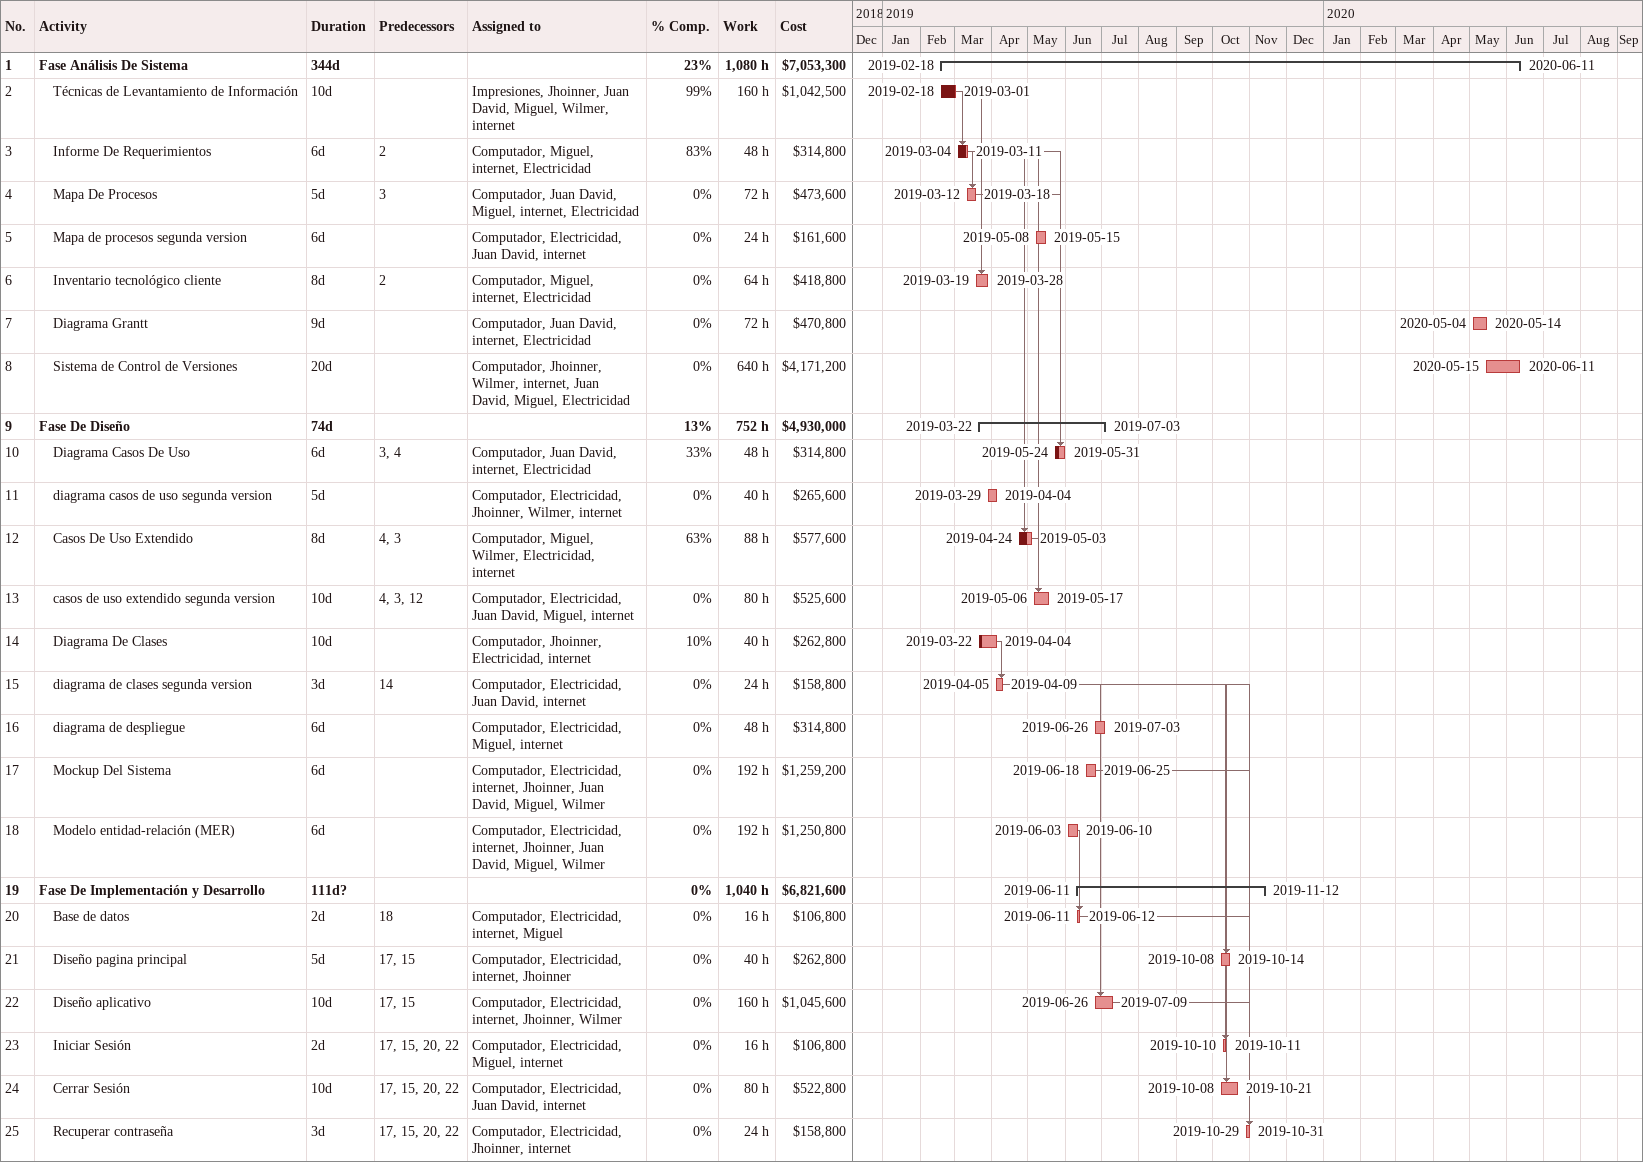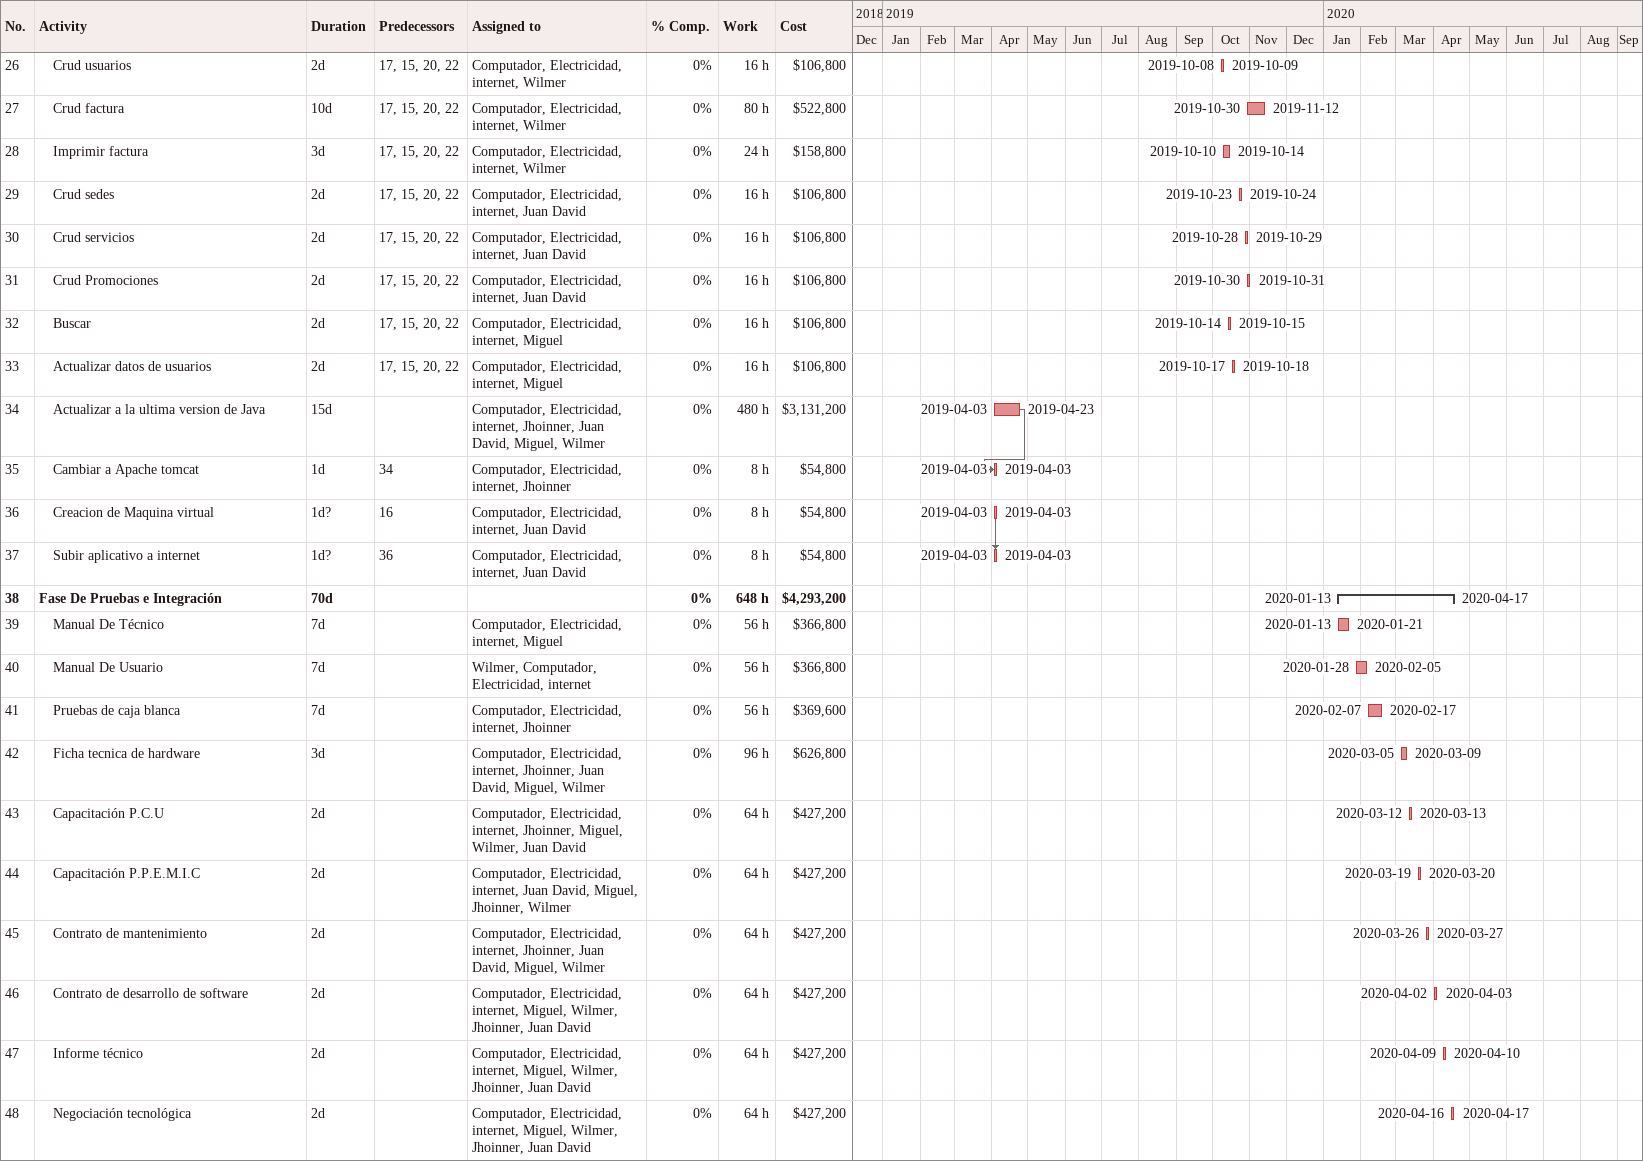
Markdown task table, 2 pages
| ID | Level | Task | Duration | Start | Finish | Predecessors | Resources | % complete | Work (h) | Cost ($) |
|---|---|---|---|---|---|---|---|---|---|---|
| 1 | 1 | **Fase Análisis De Sistema** | 344d | 2019-02-18 | 2020-06-11 |  |  | 23 | 1080 | 7053300 |
| 2 | 2 | Técnicas de Levantamiento de Información | 10d | 2019-02-18 | 2019-03-01 |  | Impresiones, Jhoinner, Juan David, Miguel, Wilmer, internet | 99 | 160 | 1042500 |
| 3 | 2 | Informe De Requerimientos | 6d | 2019-03-04 | 2019-03-11 | 2 | Computador, Miguel, internet, Electricidad | 83 | 48 | 314800 |
| 4 | 2 | Mapa De Procesos | 5d | 2019-03-12 | 2019-03-18 | 3 | Computador, Juan David, Miguel, internet, Electricidad | 0 | 72 | 473600 |
| 5 | 2 | Mapa de procesos segunda version | 6d | 2019-05-08 | 2019-05-15 |  | Computador, Electricidad, Juan David, internet | 0 | 24 | 161600 |
| 6 | 2 | Inventario tecnológico cliente | 8d | 2019-03-19 | 2019-03-28 | 2 | Computador, Miguel, internet, Electricidad | 0 | 64 | 418800 |
| 7 | 2 | Diagrama Grantt | 9d | 2020-05-04 | 2020-05-14 |  | Computador, Juan David, internet, Electricidad | 0 | 72 | 470800 |
| 8 | 2 | Sistema de Control de Versiones | 20d | 2020-05-15 | 2020-06-11 |  | Computador, Jhoinner, Wilmer, internet, Juan David, Miguel, Electricidad | 0 | 640 | 4171200 |
| 9 | 1 | **Fase De Diseño** | 74d | 2019-03-22 | 2019-07-03 |  |  | 13 | 752 | 4930000 |
| 10 | 2 | Diagrama Casos De Uso | 6d | 2019-05-24 | 2019-05-31 | 3, 4 | Computador, Juan David, internet, Electricidad | 33 | 48 | 314800 |
| 11 | 2 | diagrama casos de uso segunda version | 5d | 2019-03-29 | 2019-04-04 |  | Computador, Electricidad, Jhoinner, Wilmer, internet | 0 | 40 | 265600 |
| 12 | 2 | Casos De Uso Extendido | 8d | 2019-04-24 | 2019-05-03 | 4, 3 | Computador, Miguel, Wilmer, Electricidad, internet | 63 | 88 | 577600 |
| 13 | 2 | casos de uso extendido segunda version | 10d | 2019-05-06 | 2019-05-17 | 4, 3, 12 | Computador, Electricidad, Juan David, Miguel, internet | 0 | 80 | 525600 |
| 14 | 2 | Diagrama De Clases | 10d | 2019-03-22 | 2019-04-04 |  | Computador, Jhoinner, Electricidad, internet | 10 | 40 | 262800 |
| 15 | 2 | diagrama de clases segunda version | 3d | 2019-04-05 | 2019-04-09 | 14 | Computador, Electricidad, Juan David, internet | 0 | 24 | 158800 |
| 16 | 2 | diagrama de despliegue | 6d | 2019-06-26 | 2019-07-03 |  | Computador, Electricidad, Miguel, internet | 0 | 48 | 314800 |
| 17 | 2 | Mockup Del Sistema | 6d | 2019-06-18 | 2019-06-25 |  | Computador, Electricidad, internet, Jhoinner, Juan David, Miguel, Wilmer | 0 | 192 | 1259200 |
| 18 | 2 | Modelo entidad-relación (MER) | 6d | 2019-06-03 | 2019-06-10 |  | Computador, Electricidad, internet, Jhoinner, Juan David, Miguel, Wilmer | 0 | 192 | 1250800 |
| 19 | 1 | **Fase De Implementación y Desarrollo** | 111d? | 2019-06-11 | 2019-11-12 |  |  | 0 | 1040 | 6821600 |
| 20 | 2 | Base de datos | 2d | 2019-06-11 | 2019-06-12 | 18 | Computador, Electricidad, internet, Miguel | 0 | 16 | 106800 |
| 21 | 2 | Diseño pagina principal | 5d | 2019-10-08 | 2019-10-14 | 17, 15 | Computador, Electricidad, internet, Jhoinner | 0 | 40 | 262800 |
| 22 | 2 | Diseño aplicativo | 10d | 2019-06-26 | 2019-07-09 | 17, 15 | Computador, Electricidad, internet, Jhoinner, Wilmer | 0 | 160 | 1045600 |
| 23 | 2 | Iniciar Sesión | 2d | 2019-10-10 | 2019-10-11 | 17, 15, 20, 22 | Computador, Electricidad, Miguel, internet | 0 | 16 | 106800 |
| 24 | 2 | Cerrar Sesión | 10d | 2019-10-08 | 2019-10-21 | 17, 15, 20, 22 | Computador, Electricidad, Juan David, internet | 0 | 80 | 522800 |
| 25 | 2 | Recuperar contraseña | 3d | 2019-10-29 | 2019-10-31 | 17, 15, 20, 22 | Computador, Electricidad, Jhoinner, internet | 0 | 24 | 158800 |
| 26 | 2 | Crud usuarios | 2d | 2019-10-08 | 2019-10-09 | 17, 15, 20, 22 | Computador, Electricidad, internet, Wilmer | 0 | 16 | 106800 |
| 27 | 2 | Crud factura | 10d | 2019-10-30 | 2019-11-12 | 17, 15, 20, 22 | Computador, Electricidad, internet, Wilmer | 0 | 80 | 522800 |
| 28 | 2 | Imprimir factura | 3d | 2019-10-10 | 2019-10-14 | 17, 15, 20, 22 | Computador, Electricidad, internet, Wilmer | 0 | 24 | 158800 |
| 29 | 2 | Crud sedes | 2d | 2019-10-23 | 2019-10-24 | 17, 15, 20, 22 | Computador, Electricidad, internet, Juan David | 0 | 16 | 106800 |
| 30 | 2 | Crud servicios | 2d | 2019-10-28 | 2019-10-29 | 17, 15, 20, 22 | Computador, Electricidad, internet, Juan David | 0 | 16 | 106800 |
| 31 | 2 | Crud Promociones | 2d | 2019-10-30 | 2019-10-31 | 17, 15, 20, 22 | Computador, Electricidad, internet, Juan David | 0 | 16 | 106800 |
| 32 | 2 | Buscar | 2d | 2019-10-14 | 2019-10-15 | 17, 15, 20, 22 | Computador, Electricidad, internet, Miguel | 0 | 16 | 106800 |
| 33 | 2 | Actualizar datos de usuarios | 2d | 2019-10-17 | 2019-10-18 | 17, 15, 20, 22 | Computador, Electricidad, internet, Miguel | 0 | 16 | 106800 |
| 34 | 2 | Actualizar a la ultima version de Java | 15d | 2019-04-03 | 2019-04-23 |  | Computador, Electricidad, internet, Jhoinner, Juan David, Miguel, Wilmer | 0 | 480 | 3131200 |
| 35 | 2 | Cambiar a Apache tomcat | 1d | 2019-04-03 | 2019-04-03 | 34 | Computador, Electricidad, internet, Jhoinner | 0 | 8 | 54800 |
| 36 | 2 | Creacion de Maquina virtual | 1d? | 2019-04-03 | 2019-04-03 | 16 | Computador, Electricidad, internet, Juan David | 0 | 8 | 54800 |
| 37 | 2 | Subir aplicativo a internet | 1d? | 2019-04-03 | 2019-04-03 | 36 | Computador, Electricidad, internet, Juan David | 0 | 8 | 54800 |
| 38 | 1 | **Fase De Pruebas e Integración** | 70d | 2020-01-13 | 2020-04-17 |  |  | 0 | 648 | 4293200 |
| 39 | 2 | Manual De Técnico | 7d | 2020-01-13 | 2020-01-21 |  | Computador, Electricidad, internet, Miguel | 0 | 56 | 366800 |
| 40 | 2 | Manual De Usuario | 7d | 2020-01-28 | 2020-02-05 |  | Wilmer, Computador, Electricidad, internet | 0 | 56 | 366800 |
| 41 | 2 | Pruebas de caja blanca | 7d | 2020-02-07 | 2020-02-17 |  | Computador, Electricidad, internet, Jhoinner | 0 | 56 | 369600 |
| 42 | 2 | Ficha tecnica de hardware | 3d | 2020-03-05 | 2020-03-09 |  | Computador, Electricidad, internet, Jhoinner, Juan David, Miguel, Wilmer | 0 | 96 | 626800 |
| 43 | 2 | Capacitación P.C.U | 2d | 2020-03-12 | 2020-03-13 |  | Computador, Electricidad, internet, Jhoinner, Miguel, Wilmer, Juan David | 0 | 64 | 427200 |
| 44 | 2 | Capacitación P.P.E.M.I.C | 2d | 2020-03-19 | 2020-03-20 |  | Computador, Electricidad, internet, Juan David, Miguel, Jhoinner, Wilmer | 0 | 64 | 427200 |
| 45 | 2 | Contrato de mantenimiento | 2d | 2020-03-26 | 2020-03-27 |  | Computador, Electricidad, internet, Jhoinner, Juan David, Miguel, Wilmer | 0 | 64 | 427200 |
| 46 | 2 | Contrato de desarrollo de software | 2d | 2020-04-02 | 2020-04-03 |  | Computador, Electricidad, internet, Miguel, Wilmer, Jhoinner, Juan David | 0 | 64 | 427200 |
| 47 | 2 | Informe técnico | 2d | 2020-04-09 | 2020-04-10 |  | Computador, Electricidad, internet, Miguel, Wilmer, Jhoinner, Juan David | 0 | 64 | 427200 |
| 48 | 2 | Negociación tecnológica | 2d | 2020-04-16 | 2020-04-17 |  | Computador, Electricidad, internet, Miguel, Wilmer, Jhoinner, Juan David | 0 | 64 | 427200 |
